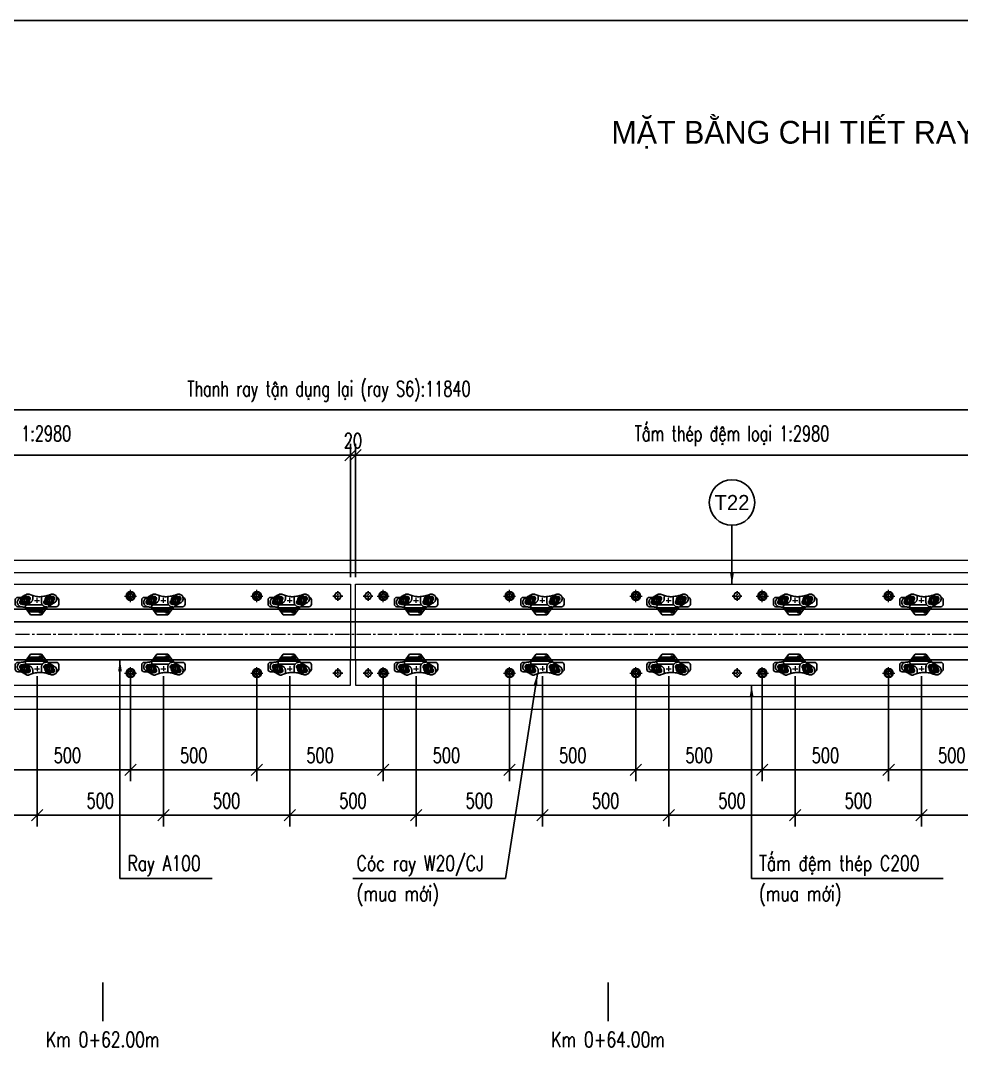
# Model space of a CAD drawing. Header units: millimetres. Extents: x 105795 to 260623, y -660711 to -234400.
# Drawn here: x 197239 to 200962, y -316960 to -312877 of the extents above; entities that cross this region are included whole.
import ezdxf
from ezdxf.enums import TextEntityAlignment as Align

# ---------------------------------------------------------------- set-up
doc = ezdxf.new("R2010")
doc.units = ezdxf.units.MM
doc.header["$LTSCALE"] = 150
doc.header["$MEASUREMENT"] = 0
doc.linetypes.add('CENTER', pattern=[2, 1.25, -0.25, 0.25, -0.25])
doc.linetypes.add('CENTER2', pattern=[1.125, 0.75, -0.125, 0.125, -0.125])
doc.layers.get('Defpoints').update_dxf_attribs({"color": 255})
for name, color, linetype in [('Bulong chinh cao do', 7, 'Continuous'), ('GhichuLytrinh', 2, 'Continuous'), ('PART', 3, 'Continuous'), ('Ray moi', 1, 'Continuous'), ('T-Dim', 8, 'Continuous'), ('T-Hatch', 8, 'Continuous'), ('T-Thay', 3, 'Continuous'), ('T-Truc', 13, 'CENTER2'), ('Tam thep dem', 2, 'Continuous'), ('TEXT', 4, 'Continuous')]:
    doc.layers.add(name, color=color, linetype=linetype)
doc.styles.add('HOA', font='VHAVAN.TTF', dxfattribs={"width": 0.85})
doc.styles.add('THUONG', font='vnsimple.shx', dxfattribs={"width": 0.75})
doc.styles.add('vnsimple', font='vnsimple.shx', dxfattribs={"width": 0.7})
doc.dimstyles.new('30L', dxfattribs={"dimscale": 300, "dimtxt": 0.2, "dimasz": 0.15, "dimexe": 0.15, "dimexo": 0.1, "dimgap": 0.09, "dimtad": 1, "dimdsep": 46, "dimtxsty": 'vnsimple', "dimblk": 'OBLIQUE', "dimcen": 0.09, "dimdle": 0.1, "dimclrd": 256, "dimclre": 256, "dimclrt": 3, "dimadec": 0, "dimazin": 0, "dimtfac": 1, "dimtix": 1, "dimtmove": 1, "dimatfit": 3, "dimfxl": 1, "dimtolj": 1, "dimtzin": 0, "dimarcsym": 0})

# ---------------------------------------------------------------- blocks, each defined once
blk = doc.blocks.new('Bulong M16 chinh cao do')
at = {"layer": 'Bulong chinh cao do', "lineweight": -3}
blk.add_lwpolyline([(-13.9, 0), (-6.9, -12), (6.9, -12), (13.9, 0), (6.9, 12), (-6.9, 12)], close=True, dxfattribs=at)
at = {"layer": 'T-Truc', "color": 250, "linetype": 'CENTER', "lineweight": -3, "ltscale": 0.1}
for p, q in [((-19.4, 0), (19.4, 0)), ((0, -19.4), (0, 19.4))]:
    blk.add_line(p, q, dxfattribs=at)
blk = doc.blocks.new('BU LONG')
at = {"layer": 'PART', "color": 2, "linetype": 'ByBlock', "lineweight": 9, "ltscale": 0.1}
for p, q in [((587063.7, -184968.2), (587063.7, -184920.2)), ((587039.7, -184944.2), (587087.7, -184944.2))]:
    blk.add_line(p, q, dxfattribs=at)
at = {"layer": 'PART', "color": 8, "linetype": 'Continuous'}
blk.add_lwpolyline([(587055.4, -184929.8), (587047.1, -184944.2), (587055.4, -184958.6), (587072.1, -184958.6), (587080.4, -184944.2), (587072.1, -184929.8)], close=True, dxfattribs=at)
at = {"layer": 'PART', "color": 2, "linetype": 'Continuous'}
for radius in [17.6, 8.8]:
    blk.add_circle((587063.7, -184944.2), radius, dxfattribs=at)
blk = doc.blocks.new('coc1')
at = {"layer": 'T-Dim', "color": 250}
for p, q in [((252126.1, -30948.7), (252141.5, -30948.7)), ((252151.5, -30976.2), (252151.5, -31038.5)), ((252171.9, -30984.6), (252171.2, -30984.6)), ((252171.2, -30984.6), (252171.3, -30985.4)), ((252174.9, -30991.4), (252177.5, -30991.4)), ((252177.5, -30983), (252175.9, -30983)), ((252175.9, -30983), (252175.9, -30984.6)), ((252175.9, -30985.9), (252175.9, -30987.5)), ((252177.5, -30987.5), (252175.9, -30987.5)), ((252177.8, -30983.6), (252177.8, -30984.6)), ((252177.8, -30986.9), (252177.8, -30985.9)), ((252178.3, -30984.6), (252178.4, -30984.6)), ((252181.8, -30986.4), (252181.8, -30984)), ((252172.9, -31027.2), (252172.9, -30993.4)), ((252174.9, -31029.2), (252177.5, -31029.2)), ((252179.5, -30993.4), (252179.5, -31027.2)), ((252126.3, -31045.1), (252141.7, -31045.1))]:
    blk.add_line(p, q, dxfattribs=at)
at = {"layer": 'T-Dim', "color": 8}
for p, q in [((252148.7, -30911), (252131.7, -30911)), ((252158.7, -30953.7), (252158.7, -30921)), ((252163.3, -30958.5), (252191, -30979.2)), ((252191, -30979.2), (252191, -31022.5)), ((252191, -31022.5), (252163.3, -31043.3)), ((252121.7, -31059.7), (252121.7, -31073)), ((252158.7, -31073), (252158.7, -31062.1)), ((252131.7, -31083), (252148.7, -31083))]:
    blk.add_line(p, q, dxfattribs=at)
at = {"layer": 'T-Dim', "color": 250}
for points in [[(252147.6, -30948.5), (252140.6, -30936.7), (252126.7, -30936.8), (252120, -30948.9), (252127.1, -30960.8), (252140.9, -30960.6)], [(252147.9, -31044.8), (252140.8, -31033), (252127, -31033.1), (252120.2, -31045.2), (252127.3, -31057.1), (252141.1, -31056.9)]]:
    blk.add_lwpolyline(points, close=True, dxfattribs=at)
blk.add_lwpolyline([(252172.3, -30985.9), (252171.8, -30985.9, -0.402189), (252171.3, -30985.4, -0.402189)], format="xyb", dxfattribs=at)
for points in [[(252171.8, -30984.6), (252171.9, -30984.6)], [(252178.3, -30985.9), (252172.3, -30985.9)], [(252174.6, -30984.6), (252178.3, -30984.6)], [(252178.1, -30984.6), (252179.1, -30984.6)], [(252179.1, -30985.9), (252178.3, -30985.9)]]:
    blk.add_lwpolyline(points, dxfattribs=at)
for centre, radius in [((252133.8, -30949.1), 17.5), ((252133.8, -30948.7), 12), ((252133.8, -30948.7), 8.21), ((252133.8, -30948.7), 7.72), ((252176.2, -30982.5), 7.99), ((252134, -31045.1), 17.7), ((252134, -31045.1), 12), ((252134, -31045.1), 8.58), ((252134, -31045.1), 7.72)]:
    blk.add_circle(centre, radius, dxfattribs=at)
for centre, radius, start, end in [((252126.7, -30936.2), 8.21, 33.8579, 204.33), ((252141.3, -30961.6), 8.21, 217.2187, 24.4659), ((252174.7, -30980.6), 4.86, 309.8531, 235.0368), ((252174.6, -30981), 3.55, 325.9393, 270.8947), ((252174.9, -30993.4), 2, 90, 180), ((252177.5, -30993.4), 2, 0, 90), ((252178.6, -30983.1), 1.56, 288.3305, 324.0231), ((252179, -30987), 1.05, 31.2028, 83.0416), ((252180.9, -30985.2), 1.54, 51.5074, 129.6961), ((252180.9, -30985.2), 1.54, 230.3039, 308.4926), ((252126.6, -31033), 8.58, 40.2477, 202.8953), ((252174.9, -31027.2), 2, 180, 270), ((252177.5, -31027.2), 2, 270, 0), ((252126.6, -31033), 8.58, 243.5906, 244.2653), ((252141.2, -31057), 8.58, 221.8793, 20.5324), ((252141.2, -31057), 8.58, 61.7402, 62.4743)]:
    blk.add_arc(centre, radius, start, end, dxfattribs=at)
at = {"layer": 'T-Dim', "color": 8}
for centre, radius, start, end in [((252131.7, -30921), 10, 90, 172.7502), ((252148.7, -30921), 10, 0, 90), ((252126.6, -31033), 8.58, 358.8777, 359.7675), ((252131.7, -31073), 10, 180, 270), ((252141.2, -31057), 8.58, 179.9374, 180.02), ((252148.7, -31073), 10, 270, 0)]:
    blk.add_arc(centre, radius, start, end, dxfattribs=at)
blk.add_open_spline([(252163.3, -30958.5), (252160.5, -30956.2), (252157.4, -30952.2), (252153.2, -30944.9), (252142, -30926.5), (252136.6, -30921.3), (252129, -30918.9), (252122.3, -30919.2), (252116.3, -30921.6), (252113.2, -30924.9), (252109.9, -30930.5), (252108.9, -30934.1), (252109, -30939.9), (252111.7, -30947.5), (252113.9, -30953.5), (252116, -30959.9), (252117.8, -30970.7), (252118.9, -30980.9), (252119.3, -30990.5), (252118.4, -30998.7), (252116, -31010.1), (252113.9, -31017.1), (252110.2, -31026.3), (252108.6, -31031.1), (252108.6, -31036), (252110, -31039.8), (252119.9, -31056.7), (252121.7, -31059.6), (252124.1, -31064.1), (252128.6, -31071), (252134.1, -31073.9), (252138.8, -31075.4), (252144.9, -31075), (252151.5, -31072.3), (252157.7, -31065.7), (252158.7, -31062.5), (252159.6, -31055.9), (252160.3, -31048.8), (252161.8, -31045.5), (252162.5, -31044.1), (252163.3, -31043.3)], degree=3, knots=[0.587392, 0.587392, 0.587392, 0.587392, 1, 2, 3, 4, 5, 6, 7, 8, 9, 10, 11, 12, 13, 14, 15, 16, 17, 18, 19, 20, 21, 22, 23, 24, 25, 26, 27, 28, 29, 30, 31, 32, 33, 34, 35, 36, 37, 37.680973, 37.680973, 37.680973, 37.680973], dxfattribs=at)
at = {"layer": 'T-Dim', "color": 250}
for points in [[(252163.2, -31042.6), (252163.2, -31038.2), (252163.3, -31005.4), (252163.3, -30985.6), (252163.2, -30962.7), (252163.3, -30959.6), (252163.1, -30959.1), (252162.1, -30958.4), (252161, -30958.3), (252159.8, -30958.4), (252159.3, -30959.4), (252159.2, -30961.2), (252159, -30964), (252158.6, -30966.7), (252158.2, -30968.6), (252157, -30970.9), (252154.7, -30973.5), (252151.8, -30976), (252149.7, -30977.4), (252146.7, -30978.8), (252142.9, -30979.4), (252130.9, -30979.5), (252124.3, -30979.6), (252121.3, -30979.6), (252118.7, -30979.8)], [(252177.8, -30983.6), (252177.8, -30983.2), (252177.7, -30983), (252177.5, -30983)], [(252177.8, -30986.9), (252177.8, -30987.3), (252177.7, -30987.5), (252177.5, -30987.5)], [(252163.2, -31042.6), (252161.8, -31043.7), (252159.6, -31043.5), (252155.8, -31043.3), (252153.2, -31041), (252149.8, -31036.1), (252145.1, -31027.2), (252143.6, -31024.1), (252141.4, -31020.8), (252138.9, -31018.5), (252135.8, -31016.1), (252132.8, -31014.9), (252130.3, -31014.2), (252119.9, -31014.1), (252117.4, -31014.1), (252115.3, -31012.2)]]:
    blk.add_open_spline(points, degree=3, dxfattribs=at)
at = {"layer": 'T-Truc', "color": 250, "lineweight": 9, "ltscale": 30}
for p, q in [((252134, -31007), (252134, -30987)), ((252144, -30997), (252124, -30997))]:
    blk.add_line(p, q, dxfattribs=at)
blk = doc.blocks.new('mnmnbvmnbvmnbmnbbn')
at = {"layer": 'Tam thep dem', "lineweight": 9, "ltscale": 0.5}
for points in [[(0, -300), (0, 0), (2980, 0), (2980, -300)], [(0, -300), (0, -400), (2980, -400), (2980, -300)]]:
    blk.add_lwpolyline(points, dxfattribs=at)
at = {"layer": 'Bulong chinh cao do', "linetype": 'Continuous'}
for p in [(50, -47.5), (1510, -47.5), (2930, -47.5)]:
    blk.add_blockref('Bulong M16 chinh cao do', p, dxfattribs=at)
at = {"layer": 'Bulong chinh cao do', "linetype": 'Continuous', "xscale": -1, "rotation": 180}
for p in [(50, -352.5), (1510, -352.5), (2930, -352.5)]:
    blk.add_blockref('Bulong M16 chinh cao do', p, dxfattribs=at)
at = {"layer": 'PART', "linetype": 'Continuous'}
for p in [(-586953.7, 184896.7), (-586453.7, 184896.7), (-585953.7, 184896.7), (-585453.7, 184896.7), (-584953.7, 184896.7), (-584453.7, 184896.7), (-586953.7, 184591.7), (-586453.7, 184591.7), (-585953.7, 184591.7), (-585453.7, 184591.7), (-584953.7, 184591.7), (-584453.7, 184591.7)]:
    blk.add_blockref('BU LONG', p, dxfattribs=at)
at = {"layer": 'T-Dim', "rotation": 270}
for p in [(31237, 252069), (31737, 252069), (32236.3, 252069, 616), (32737, 252069), (33237, 252069), (33737, 252069)]:
    blk.add_blockref('coc1', p, dxfattribs=at)
at = {"layer": 'T-Dim', "xscale": -1, "rotation": 270}
for p in [(31237, -252469), (31737, -252469), (32236.3, -252469, 616), (32737, -252469), (33237, -252469), (33737, -252469)]:
    blk.add_blockref('coc1', p, dxfattribs=at)
blk = doc.blocks.new('_Oblique')
at = {"color": 0, "linetype": 'ByBlock', "lineweight": -2}
blk.add_line((-0.5, -0.5), (0.5, 0.5), dxfattribs=at)
blk = doc.blocks.new('*D300')
at = {"layer": 'Defpoints', "color": 0, "linetype": 'Continuous', "transparency": 16777216}
for p in [(196804.5, -315441.6), (197304.5, -315441.6), (196804.5, -316021.7)]:
    blk.add_point(p, dxfattribs=at)
at = {"layer": 'T-Dim', "linetype": 'Continuous', "lineweight": -2, "transparency": 16777216}
for p, q in [((196804.5, -315471.6), (196804.5, -316066.7)), ((197304.5, -315471.6), (197304.5, -316066.7)), ((197334.5, -316021.7), (196774.5, -316021.7))]:
    blk.add_line(p, q, dxfattribs=at)
at = {"layer": 'T-Dim', "linetype": 'Continuous', "lineweight": -2, "transparency": 16777216, "xscale": 45, "yscale": 45, "zscale": 45, "rotation": 180}
blk.add_blockref('_Oblique', (196804.5, -316021.7), dxfattribs=at)
at = {"layer": 'T-Dim', "linetype": 'Continuous', "lineweight": -2, "transparency": 16777216, "xscale": 45, "yscale": 45, "zscale": 45}
blk.add_blockref('_Oblique', (197304.5, -316021.7), dxfattribs=at)
at = {"layer": 'T-Dim', "color": 3, "linetype": 'Continuous', "transparency": 16777216, "insert": (197054.5, -315964.7), "char_height": 60, "attachment_point": 5, "style": 'vnsimple'}
blk.add_mtext('\\A1;500', dxfattribs=at)
blk = doc.blocks.new('*D301')
at = {"layer": 'Defpoints', "color": 0, "linetype": 'Continuous', "transparency": 16777216}
for p in [(197174.5, -315447.7), (197674.5, -315447.7), (197674.5, -315841.7)]:
    blk.add_point(p, dxfattribs=at)
at = {"layer": 'T-Dim', "linetype": 'Continuous', "lineweight": -2, "transparency": 16777216}
for p, q in [((197174.5, -315477.7), (197174.5, -315886.7)), ((197674.5, -315477.7), (197674.5, -315886.7)), ((197144.5, -315841.7), (197704.5, -315841.7))]:
    blk.add_line(p, q, dxfattribs=at)
at = {"layer": 'T-Dim', "linetype": 'Continuous', "lineweight": -2, "transparency": 16777216, "xscale": 45, "yscale": 45, "zscale": 45, "rotation": 180}
blk.add_blockref('_Oblique', (197174.5, -315841.7), dxfattribs=at)
at = {"layer": 'T-Dim', "linetype": 'Continuous', "lineweight": -2, "transparency": 16777216, "xscale": 45, "yscale": 45, "zscale": 45}
blk.add_blockref('_Oblique', (197674.5, -315841.7), dxfattribs=at)
at = {"layer": 'T-Dim', "color": 3, "linetype": 'Continuous', "transparency": 16777216, "insert": (197424.5, -315784.7), "char_height": 60, "attachment_point": 5, "style": 'vnsimple'}
blk.add_mtext('\\A1;500', dxfattribs=at)
blk = doc.blocks.new('*D302')
at = {"layer": 'Defpoints', "color": 0, "linetype": 'Continuous', "transparency": 16777216}
for p in [(197304.5, -315441.6), (197804.5, -315441.6), (197304.5, -316021.7)]:
    blk.add_point(p, dxfattribs=at)
at = {"layer": 'T-Dim', "linetype": 'Continuous', "lineweight": -2, "transparency": 16777216}
for p, q in [((197304.5, -315471.6), (197304.5, -316066.7)), ((197804.5, -315471.6), (197804.5, -316066.7)), ((197834.5, -316021.7), (197274.5, -316021.7))]:
    blk.add_line(p, q, dxfattribs=at)
at = {"layer": 'T-Dim', "linetype": 'Continuous', "lineweight": -2, "transparency": 16777216, "xscale": 45, "yscale": 45, "zscale": 45, "rotation": 180}
blk.add_blockref('_Oblique', (197304.5, -316021.7), dxfattribs=at)
at = {"layer": 'T-Dim', "linetype": 'Continuous', "lineweight": -2, "transparency": 16777216, "xscale": 45, "yscale": 45, "zscale": 45}
blk.add_blockref('_Oblique', (197804.5, -316021.7), dxfattribs=at)
at = {"layer": 'T-Dim', "color": 3, "linetype": 'Continuous', "transparency": 16777216, "insert": (197554.5, -315964.7), "char_height": 60, "attachment_point": 5, "style": 'vnsimple'}
blk.add_mtext('\\A1;500', dxfattribs=at)
blk = doc.blocks.new('*D303')
at = {"layer": 'Defpoints', "color": 0, "linetype": 'Continuous', "transparency": 16777216}
for p in [(197674.5, -315447.7), (198174.5, -315447.7), (198174.5, -315841.7)]:
    blk.add_point(p, dxfattribs=at)
at = {"layer": 'T-Dim', "linetype": 'Continuous', "lineweight": -2, "transparency": 16777216}
for p, q in [((197674.5, -315477.7), (197674.5, -315886.7)), ((198174.5, -315477.7), (198174.5, -315886.7)), ((197644.5, -315841.7), (198204.5, -315841.7))]:
    blk.add_line(p, q, dxfattribs=at)
at = {"layer": 'T-Dim', "linetype": 'Continuous', "lineweight": -2, "transparency": 16777216, "xscale": 45, "yscale": 45, "zscale": 45, "rotation": 180}
blk.add_blockref('_Oblique', (197674.5, -315841.7), dxfattribs=at)
at = {"layer": 'T-Dim', "linetype": 'Continuous', "lineweight": -2, "transparency": 16777216, "xscale": 45, "yscale": 45, "zscale": 45}
blk.add_blockref('_Oblique', (198174.5, -315841.7), dxfattribs=at)
at = {"layer": 'T-Dim', "color": 3, "linetype": 'Continuous', "transparency": 16777216, "insert": (197924.5, -315784.7), "char_height": 60, "attachment_point": 5, "style": 'vnsimple'}
blk.add_mtext('\\A1;500', dxfattribs=at)
blk = doc.blocks.new('*D304')
at = {"layer": 'Defpoints', "color": 0, "linetype": 'Continuous', "transparency": 16777216}
for p in [(197804.5, -315441.6), (198304.5, -315441.6), (197804.5, -316021.7)]:
    blk.add_point(p, dxfattribs=at)
at = {"layer": 'T-Dim', "linetype": 'Continuous', "lineweight": -2, "transparency": 16777216}
for p, q in [((197804.5, -315471.6), (197804.5, -316066.7)), ((198304.5, -315471.6), (198304.5, -316066.7)), ((198334.5, -316021.7), (197774.5, -316021.7))]:
    blk.add_line(p, q, dxfattribs=at)
at = {"layer": 'T-Dim', "linetype": 'Continuous', "lineweight": -2, "transparency": 16777216, "xscale": 45, "yscale": 45, "zscale": 45, "rotation": 180}
blk.add_blockref('_Oblique', (197804.5, -316021.7), dxfattribs=at)
at = {"layer": 'T-Dim', "linetype": 'Continuous', "lineweight": -2, "transparency": 16777216, "xscale": 45, "yscale": 45, "zscale": 45}
blk.add_blockref('_Oblique', (198304.5, -316021.7), dxfattribs=at)
at = {"layer": 'T-Dim', "color": 3, "linetype": 'Continuous', "transparency": 16777216, "insert": (198054.5, -315964.7), "char_height": 60, "attachment_point": 5, "style": 'vnsimple'}
blk.add_mtext('\\A1;500', dxfattribs=at)
blk = doc.blocks.new('*D305')
at = {"layer": 'Defpoints', "color": 0, "linetype": 'Continuous', "transparency": 16777216}
for p in [(198174.5, -315447.7), (198674.5, -315447.7), (198674.5, -315841.7)]:
    blk.add_point(p, dxfattribs=at)
at = {"layer": 'T-Dim', "linetype": 'Continuous', "lineweight": -2, "transparency": 16777216}
for p, q in [((198174.5, -315477.7), (198174.5, -315886.7)), ((198674.5, -315477.7), (198674.5, -315886.7)), ((198144.5, -315841.7), (198704.5, -315841.7))]:
    blk.add_line(p, q, dxfattribs=at)
at = {"layer": 'T-Dim', "linetype": 'Continuous', "lineweight": -2, "transparency": 16777216, "xscale": 45, "yscale": 45, "zscale": 45, "rotation": 180}
blk.add_blockref('_Oblique', (198174.5, -315841.7), dxfattribs=at)
at = {"layer": 'T-Dim', "linetype": 'Continuous', "lineweight": -2, "transparency": 16777216, "xscale": 45, "yscale": 45, "zscale": 45}
blk.add_blockref('_Oblique', (198674.5, -315841.7), dxfattribs=at)
at = {"layer": 'T-Dim', "color": 3, "linetype": 'Continuous', "transparency": 16777216, "insert": (198424.5, -315784.7), "char_height": 60, "attachment_point": 5, "style": 'vnsimple'}
blk.add_mtext('\\A1;500', dxfattribs=at)
blk = doc.blocks.new('*D306')
at = {"layer": 'Defpoints', "color": 0, "linetype": 'Continuous', "transparency": 16777216}
for p in [(198304.5, -315441.6), (198804.5, -315441.6), (198304.5, -316021.7)]:
    blk.add_point(p, dxfattribs=at)
at = {"layer": 'T-Dim', "linetype": 'Continuous', "lineweight": -2, "transparency": 16777216}
for p, q in [((198304.5, -315471.6), (198304.5, -316066.7)), ((198804.5, -315471.6), (198804.5, -316066.7)), ((198834.5, -316021.7), (198274.5, -316021.7))]:
    blk.add_line(p, q, dxfattribs=at)
at = {"layer": 'T-Dim', "linetype": 'Continuous', "lineweight": -2, "transparency": 16777216, "xscale": 45, "yscale": 45, "zscale": 45, "rotation": 180}
blk.add_blockref('_Oblique', (198304.5, -316021.7), dxfattribs=at)
at = {"layer": 'T-Dim', "linetype": 'Continuous', "lineweight": -2, "transparency": 16777216, "xscale": 45, "yscale": 45, "zscale": 45}
blk.add_blockref('_Oblique', (198804.5, -316021.7), dxfattribs=at)
at = {"layer": 'T-Dim', "color": 3, "linetype": 'Continuous', "transparency": 16777216, "insert": (198554.5, -315964.7), "char_height": 60, "attachment_point": 5, "style": 'vnsimple'}
blk.add_mtext('\\A1;500', dxfattribs=at)
blk = doc.blocks.new('*D307')
at = {"layer": 'Defpoints', "color": 0, "linetype": 'Continuous', "transparency": 16777216}
for p in [(198674.5, -315447.7), (199174.5, -315447.7), (199174.5, -315841.7)]:
    blk.add_point(p, dxfattribs=at)
at = {"layer": 'T-Dim', "linetype": 'Continuous', "lineweight": -2, "transparency": 16777216}
for p, q in [((198674.5, -315477.7), (198674.5, -315886.7)), ((199174.5, -315477.7), (199174.5, -315886.7)), ((198644.5, -315841.7), (199204.5, -315841.7))]:
    blk.add_line(p, q, dxfattribs=at)
at = {"layer": 'T-Dim', "linetype": 'Continuous', "lineweight": -2, "transparency": 16777216, "xscale": 45, "yscale": 45, "zscale": 45, "rotation": 180}
blk.add_blockref('_Oblique', (198674.5, -315841.7), dxfattribs=at)
at = {"layer": 'T-Dim', "linetype": 'Continuous', "lineweight": -2, "transparency": 16777216, "xscale": 45, "yscale": 45, "zscale": 45}
blk.add_blockref('_Oblique', (199174.5, -315841.7), dxfattribs=at)
at = {"layer": 'T-Dim', "color": 3, "linetype": 'Continuous', "transparency": 16777216, "insert": (198924.5, -315784.7), "char_height": 60, "attachment_point": 5, "style": 'vnsimple'}
blk.add_mtext('\\A1;500', dxfattribs=at)
blk = doc.blocks.new('*D308')
at = {"layer": 'Defpoints', "color": 0, "linetype": 'Continuous', "transparency": 16777216}
for p in [(198804.5, -315441.6), (199304.5, -315441.6), (198804.5, -316021.7)]:
    blk.add_point(p, dxfattribs=at)
at = {"layer": 'T-Dim', "linetype": 'Continuous', "lineweight": -2, "transparency": 16777216}
for p, q in [((198804.5, -315471.6), (198804.5, -316066.7)), ((199304.5, -315471.6), (199304.5, -316066.7)), ((199334.5, -316021.7), (198774.5, -316021.7))]:
    blk.add_line(p, q, dxfattribs=at)
at = {"layer": 'T-Dim', "linetype": 'Continuous', "lineweight": -2, "transparency": 16777216, "xscale": 45, "yscale": 45, "zscale": 45, "rotation": 180}
blk.add_blockref('_Oblique', (198804.5, -316021.7), dxfattribs=at)
at = {"layer": 'T-Dim', "linetype": 'Continuous', "lineweight": -2, "transparency": 16777216, "xscale": 45, "yscale": 45, "zscale": 45}
blk.add_blockref('_Oblique', (199304.5, -316021.7), dxfattribs=at)
at = {"layer": 'T-Dim', "color": 3, "linetype": 'Continuous', "transparency": 16777216, "insert": (199054.5, -315964.7), "char_height": 60, "attachment_point": 5, "style": 'vnsimple'}
blk.add_mtext('\\A1;500', dxfattribs=at)
blk = doc.blocks.new('*D309')
at = {"layer": 'Defpoints', "color": 0, "linetype": 'Continuous', "transparency": 16777216}
for p in [(199174.5, -315447.7), (199674.5, -315447.7), (199674.5, -315841.7)]:
    blk.add_point(p, dxfattribs=at)
at = {"layer": 'T-Dim', "linetype": 'Continuous', "lineweight": -2, "transparency": 16777216}
for p, q in [((199174.5, -315477.7), (199174.5, -315886.7)), ((199674.5, -315477.7), (199674.5, -315886.7)), ((199144.5, -315841.7), (199704.5, -315841.7))]:
    blk.add_line(p, q, dxfattribs=at)
at = {"layer": 'T-Dim', "linetype": 'Continuous', "lineweight": -2, "transparency": 16777216, "xscale": 45, "yscale": 45, "zscale": 45, "rotation": 180}
blk.add_blockref('_Oblique', (199174.5, -315841.7), dxfattribs=at)
at = {"layer": 'T-Dim', "linetype": 'Continuous', "lineweight": -2, "transparency": 16777216, "xscale": 45, "yscale": 45, "zscale": 45}
blk.add_blockref('_Oblique', (199674.5, -315841.7), dxfattribs=at)
at = {"layer": 'T-Dim', "color": 3, "linetype": 'Continuous', "transparency": 16777216, "insert": (199424.5, -315784.7), "char_height": 60, "attachment_point": 5, "style": 'vnsimple'}
blk.add_mtext('\\A1;500', dxfattribs=at)
blk = doc.blocks.new('*D310')
at = {"layer": 'Defpoints', "color": 0, "linetype": 'Continuous', "transparency": 16777216}
for p in [(199304.5, -315441.6), (199804.5, -315441.6), (199304.5, -316021.7)]:
    blk.add_point(p, dxfattribs=at)
at = {"layer": 'T-Dim', "linetype": 'Continuous', "lineweight": -2, "transparency": 16777216}
for p, q in [((199304.5, -315471.6), (199304.5, -316066.7)), ((199804.5, -315471.6), (199804.5, -316066.7)), ((199834.5, -316021.7), (199274.5, -316021.7))]:
    blk.add_line(p, q, dxfattribs=at)
at = {"layer": 'T-Dim', "linetype": 'Continuous', "lineweight": -2, "transparency": 16777216, "xscale": 45, "yscale": 45, "zscale": 45, "rotation": 180}
blk.add_blockref('_Oblique', (199304.5, -316021.7), dxfattribs=at)
at = {"layer": 'T-Dim', "linetype": 'Continuous', "lineweight": -2, "transparency": 16777216, "xscale": 45, "yscale": 45, "zscale": 45}
blk.add_blockref('_Oblique', (199804.5, -316021.7), dxfattribs=at)
at = {"layer": 'T-Dim', "color": 3, "linetype": 'Continuous', "transparency": 16777216, "insert": (199554.5, -315964.7), "char_height": 60, "attachment_point": 5, "style": 'vnsimple'}
blk.add_mtext('\\A1;500', dxfattribs=at)
blk = doc.blocks.new('*D311')
at = {"layer": 'Defpoints', "color": 0, "linetype": 'Continuous', "transparency": 16777216}
for p in [(199674.5, -315447.7), (200174.5, -315447.7), (200174.5, -315841.7)]:
    blk.add_point(p, dxfattribs=at)
at = {"layer": 'T-Dim', "linetype": 'Continuous', "lineweight": -2, "transparency": 16777216}
for p, q in [((199674.5, -315477.7), (199674.5, -315886.7)), ((200174.5, -315477.7), (200174.5, -315886.7)), ((199644.5, -315841.7), (200204.5, -315841.7))]:
    blk.add_line(p, q, dxfattribs=at)
at = {"layer": 'T-Dim', "linetype": 'Continuous', "lineweight": -2, "transparency": 16777216, "xscale": 45, "yscale": 45, "zscale": 45, "rotation": 180}
blk.add_blockref('_Oblique', (199674.5, -315841.7), dxfattribs=at)
at = {"layer": 'T-Dim', "linetype": 'Continuous', "lineweight": -2, "transparency": 16777216, "xscale": 45, "yscale": 45, "zscale": 45}
blk.add_blockref('_Oblique', (200174.5, -315841.7), dxfattribs=at)
at = {"layer": 'T-Dim', "color": 3, "linetype": 'Continuous', "transparency": 16777216, "insert": (199924.5, -315784.7), "char_height": 60, "attachment_point": 5, "style": 'vnsimple'}
blk.add_mtext('\\A1;500', dxfattribs=at)
blk = doc.blocks.new('*D312')
at = {"layer": 'Defpoints', "color": 0, "linetype": 'Continuous', "transparency": 16777216}
for p in [(199804.5, -315441.6), (200304.5, -315441.6), (199804.5, -316021.7)]:
    blk.add_point(p, dxfattribs=at)
at = {"layer": 'T-Dim', "linetype": 'Continuous', "lineweight": -2, "transparency": 16777216}
for p, q in [((199804.5, -315471.6), (199804.5, -316066.7)), ((200304.5, -315471.6), (200304.5, -316066.7)), ((200334.5, -316021.7), (199774.5, -316021.7))]:
    blk.add_line(p, q, dxfattribs=at)
at = {"layer": 'T-Dim', "linetype": 'Continuous', "lineweight": -2, "transparency": 16777216, "xscale": 45, "yscale": 45, "zscale": 45, "rotation": 180}
blk.add_blockref('_Oblique', (199804.5, -316021.7), dxfattribs=at)
at = {"layer": 'T-Dim', "linetype": 'Continuous', "lineweight": -2, "transparency": 16777216, "xscale": 45, "yscale": 45, "zscale": 45}
blk.add_blockref('_Oblique', (200304.5, -316021.7), dxfattribs=at)
at = {"layer": 'T-Dim', "color": 3, "linetype": 'Continuous', "transparency": 16777216, "insert": (200054.5, -315964.7), "char_height": 60, "attachment_point": 5, "style": 'vnsimple'}
blk.add_mtext('\\A1;500', dxfattribs=at)
blk = doc.blocks.new('*D313')
at = {"layer": 'Defpoints', "color": 0, "linetype": 'Continuous', "transparency": 16777216}
for p in [(200174.5, -315447.7), (200674.5, -315447.7), (200674.5, -315841.7)]:
    blk.add_point(p, dxfattribs=at)
at = {"layer": 'T-Dim', "linetype": 'Continuous', "lineweight": -2, "transparency": 16777216}
for p, q in [((200174.5, -315477.7), (200174.5, -315886.7)), ((200674.5, -315477.7), (200674.5, -315886.7)), ((200144.5, -315841.7), (200704.5, -315841.7))]:
    blk.add_line(p, q, dxfattribs=at)
at = {"layer": 'T-Dim', "linetype": 'Continuous', "lineweight": -2, "transparency": 16777216, "xscale": 45, "yscale": 45, "zscale": 45, "rotation": 180}
blk.add_blockref('_Oblique', (200174.5, -315841.7), dxfattribs=at)
at = {"layer": 'T-Dim', "linetype": 'Continuous', "lineweight": -2, "transparency": 16777216, "xscale": 45, "yscale": 45, "zscale": 45}
blk.add_blockref('_Oblique', (200674.5, -315841.7), dxfattribs=at)
at = {"layer": 'T-Dim', "color": 3, "linetype": 'Continuous', "transparency": 16777216, "insert": (200424.5, -315784.7), "char_height": 60, "attachment_point": 5, "style": 'vnsimple'}
blk.add_mtext('\\A1;500', dxfattribs=at)
blk = doc.blocks.new('*D314')
at = {"layer": 'Defpoints', "color": 0, "linetype": 'Continuous', "transparency": 16777216}
for p in [(200304.5, -315441.6), (200804.5, -315441.6), (200304.5, -316021.7)]:
    blk.add_point(p, dxfattribs=at)
at = {"layer": 'T-Dim', "linetype": 'Continuous', "lineweight": -2, "transparency": 16777216}
for p, q in [((200304.5, -315471.6), (200304.5, -316066.7)), ((200804.5, -315471.6), (200804.5, -316066.7)), ((200834.5, -316021.7), (200274.5, -316021.7))]:
    blk.add_line(p, q, dxfattribs=at)
at = {"layer": 'T-Dim', "linetype": 'Continuous', "lineweight": -2, "transparency": 16777216, "xscale": 45, "yscale": 45, "zscale": 45, "rotation": 180}
blk.add_blockref('_Oblique', (200304.5, -316021.7), dxfattribs=at)
at = {"layer": 'T-Dim', "linetype": 'Continuous', "lineweight": -2, "transparency": 16777216, "xscale": 45, "yscale": 45, "zscale": 45}
blk.add_blockref('_Oblique', (200804.5, -316021.7), dxfattribs=at)
at = {"layer": 'T-Dim', "color": 3, "linetype": 'Continuous', "transparency": 16777216, "insert": (200554.5, -315964.7), "char_height": 60, "attachment_point": 5, "style": 'vnsimple'}
blk.add_mtext('\\A1;500', dxfattribs=at)
blk = doc.blocks.new('*D315')
at = {"layer": 'Defpoints', "color": 0, "linetype": 'Continuous', "transparency": 16777216}
for p in [(200674.5, -315447.7), (201174.5, -315447.7), (201174.5, -315841.7)]:
    blk.add_point(p, dxfattribs=at)
at = {"layer": 'T-Dim', "linetype": 'Continuous', "lineweight": -2, "transparency": 16777216}
for p, q in [((200674.5, -315477.7), (200674.5, -315886.7)), ((201174.5, -315477.7), (201174.5, -315886.7)), ((200644.5, -315841.7), (201204.5, -315841.7))]:
    blk.add_line(p, q, dxfattribs=at)
at = {"layer": 'T-Dim', "linetype": 'Continuous', "lineweight": -2, "transparency": 16777216, "xscale": 45, "yscale": 45, "zscale": 45, "rotation": 180}
blk.add_blockref('_Oblique', (200674.5, -315841.7), dxfattribs=at)
at = {"layer": 'T-Dim', "linetype": 'Continuous', "lineweight": -2, "transparency": 16777216, "xscale": 45, "yscale": 45, "zscale": 45}
blk.add_blockref('_Oblique', (201174.5, -315841.7), dxfattribs=at)
at = {"layer": 'T-Dim', "color": 3, "linetype": 'Continuous', "transparency": 16777216, "insert": (200924.5, -315784.7), "char_height": 60, "attachment_point": 5, "style": 'vnsimple'}
blk.add_mtext('\\A1;500', dxfattribs=at)
blk = doc.blocks.new('*D316')
at = {"layer": 'Defpoints', "color": 0, "linetype": 'Continuous', "transparency": 16777216}
for p in [(200804.5, -315441.6), (201304.5, -315441.6), (200804.5, -316021.7)]:
    blk.add_point(p, dxfattribs=at)
at = {"layer": 'T-Dim', "linetype": 'Continuous', "lineweight": -2, "transparency": 16777216}
for p, q in [((200804.5, -315471.6), (200804.5, -316066.7)), ((201304.5, -315471.6), (201304.5, -316066.7)), ((201334.5, -316021.7), (200774.5, -316021.7))]:
    blk.add_line(p, q, dxfattribs=at)
at = {"layer": 'T-Dim', "linetype": 'Continuous', "lineweight": -2, "transparency": 16777216, "xscale": 45, "yscale": 45, "zscale": 45, "rotation": 180}
blk.add_blockref('_Oblique', (200804.5, -316021.7), dxfattribs=at)
at = {"layer": 'T-Dim', "linetype": 'Continuous', "lineweight": -2, "transparency": 16777216, "xscale": 45, "yscale": 45, "zscale": 45}
blk.add_blockref('_Oblique', (201304.5, -316021.7), dxfattribs=at)
at = {"layer": 'T-Dim', "color": 3, "linetype": 'Continuous', "transparency": 16777216, "insert": (201054.5, -315964.7), "char_height": 60, "attachment_point": 5, "style": 'vnsimple'}
blk.add_mtext('\\A1;500', dxfattribs=at)
blk = doc.blocks.new('*D489')
at = {"layer": 'Defpoints', "color": 0, "transparency": 16777216}
for p in [(198544.5, -314596.7), (195564.5, -315109.4), (198544.5, -315109.4)]:
    blk.add_point(p, dxfattribs=at)
at = {"layer": 'T-Dim', "lineweight": -2, "transparency": 16777216}
for p, q in [((195564.5, -315079.4), (195564.5, -314551.7)), ((198544.5, -315079.4), (198544.5, -314551.7)), ((195534.5, -314596.7), (198574.5, -314596.7))]:
    blk.add_line(p, q, dxfattribs=at)
at = {"layer": 'T-Dim', "lineweight": -2, "transparency": 16777216, "xscale": 45, "yscale": 45, "zscale": 45, "rotation": 180}
blk.add_blockref('_Oblique', (195564.5, -314596.7), dxfattribs=at)
at = {"layer": 'T-Dim', "lineweight": -2, "transparency": 16777216, "xscale": 45, "yscale": 45, "zscale": 45}
blk.add_blockref('_Oblique', (198544.5, -314596.7), dxfattribs=at)
at = {"layer": 'T-Dim', "color": 3, "transparency": 16777216, "insert": (197054.5, -314521.1), "char_height": 60, "attachment_point": 5, "style": 'vnsimple'}
blk.add_mtext('\\A1;TÊm thÐp ®Öm lo¹i 1:2980', dxfattribs=at)
blk = doc.blocks.new('*D490')
at = {"layer": 'Defpoints', "color": 0, "linetype": 'Continuous', "transparency": 16777216}
for p in [(198564.5, -314596.7), (198544.5, -315106.7), (198564.5, -315106.7)]:
    blk.add_point(p, dxfattribs=at)
at = {"layer": 'T-Dim', "linetype": 'Continuous', "lineweight": -2, "transparency": 16777216}
for p, q in [((198544.5, -315076.7), (198544.5, -314551.7)), ((198564.5, -315076.7), (198564.5, -314551.7)), ((198544.5, -314596.7), (198499.5, -314596.7)), ((198544.5, -314596.7), (198564.5, -314596.7)), ((198564.5, -314596.7), (198609.5, -314596.7))]:
    blk.add_line(p, q, dxfattribs=at)
at = {"layer": 'T-Dim', "linetype": 'Continuous', "lineweight": -2, "transparency": 16777216, "xscale": 45, "yscale": 45, "zscale": 45}
blk.add_blockref('_Oblique', (198544.5, -314596.7), dxfattribs=at)
at = {"layer": 'T-Dim', "linetype": 'Continuous', "lineweight": -2, "transparency": 16777216, "xscale": 45, "yscale": 45, "zscale": 45, "rotation": 180}
blk.add_blockref('_Oblique', (198564.5, -314596.7), dxfattribs=at)
at = {"layer": 'T-Dim', "color": 3, "linetype": 'Continuous', "transparency": 16777216, "insert": (198554.5, -314539.7), "char_height": 60, "attachment_point": 5, "style": 'vnsimple'}
blk.add_mtext('\\A1;20', dxfattribs=at)
blk = doc.blocks.new('*D491')
at = {"layer": 'Defpoints', "color": 0, "transparency": 16777216}
for p in [(201544.5, -314596.7), (198564.5, -315109.4), (201544.5, -315109.4)]:
    blk.add_point(p, dxfattribs=at)
at = {"layer": 'T-Dim', "lineweight": -2, "transparency": 16777216}
for p, q in [((198564.5, -315079.4), (198564.5, -314551.7)), ((201544.5, -315079.4), (201544.5, -314551.7)), ((198534.5, -314596.7), (201574.5, -314596.7))]:
    blk.add_line(p, q, dxfattribs=at)
at = {"layer": 'T-Dim', "lineweight": -2, "transparency": 16777216, "xscale": 45, "yscale": 45, "zscale": 45, "rotation": 180}
blk.add_blockref('_Oblique', (198564.5, -314596.7), dxfattribs=at)
at = {"layer": 'T-Dim', "lineweight": -2, "transparency": 16777216, "xscale": 45, "yscale": 45, "zscale": 45}
blk.add_blockref('_Oblique', (201544.5, -314596.7), dxfattribs=at)
at = {"layer": 'T-Dim', "color": 3, "transparency": 16777216, "insert": (200054.5, -314521.1), "char_height": 60, "attachment_point": 5, "style": 'vnsimple'}
blk.add_mtext('\\A1;TÊm thÐp ®Öm lo¹i 1:2980', dxfattribs=at)
blk = doc.blocks.new('*D546')
at = {"layer": 'Defpoints', "color": 0, "transparency": 16777216}
for p in [(204379.5, -314416.7), (192539.5, -315206.7), (204379.5, -315206.7)]:
    blk.add_point(p, dxfattribs=at)
at = {"layer": 'T-Hatch', "lineweight": -2, "transparency": 16777216}
for p, q in [((192539.5, -315176.7), (192539.5, -314371.7)), ((204379.5, -315176.7), (204379.5, -314371.7)), ((192509.5, -314416.7), (204409.5, -314416.7))]:
    blk.add_line(p, q, dxfattribs=at)
at = {"layer": 'T-Hatch', "lineweight": -2, "transparency": 16777216, "xscale": 45, "yscale": 45, "zscale": 45, "rotation": 180}
blk.add_blockref('_Oblique', (192539.5, -314416.7), dxfattribs=at)
at = {"layer": 'T-Hatch', "lineweight": -2, "transparency": 16777216, "xscale": 45, "yscale": 45, "zscale": 45}
blk.add_blockref('_Oblique', (204379.5, -314416.7), dxfattribs=at)
at = {"layer": 'T-Hatch', "color": 3, "transparency": 16777216, "insert": (198459.5, -314344), "char_height": 60, "attachment_point": 5, "style": 'vnsimple'}
blk.add_mtext('\\A1;Thanh ray tËn dông l¹i (ray S6):11840', dxfattribs=at)
blk = doc.blocks.new('Chi dan')
at = {"layer": 'T-Dim'}
blk.add_leader([(0, -245), (0, -10)], dimstyle='30L', override={"dimgap": 0.09, "dimtad": 0}, dxfattribs=at)
blk.add_wipeout([(68.5, 138.4), (60.6, 146.5), (51.8, 153.6), (42.2, 159.5), (31.9, 164.2), (21.1, 167.5), (10, 169.4), (-1.3, 170), (-12.6, 169.1), (-23.7, 166.8), (-34.4, 163.2), (-44.5, 158.2), (-54, 152), (-62.6, 144.7), (-70.2, 136.3), (-76.7, 127.1), (-82, 117.1), (-86, 106.5), (-88.6, 95.5), (-89.9, 84.3), (-89.7, 73), (-88.1, 61.8), (-85.2, 50.9), (-80.9, 40.5), (-75.3, 30.7), (-68.5, 21.6), (-60.6, 13.5), (-51.8, 6.4), (-42.2, 0.5), (-31.9, -4.2), (-21.1, -7.5), (-10, -9.4), (1.3, -10), (12.6, -9.1), (23.7, -6.8), (34.4, -3.2), (44.5, 1.8), (54, 8), (62.6, 15.3), (70.2, 23.7), (76.7, 32.9), (82, 42.9), (86, 53.5), (88.6, 64.5), (89.9, 75.7), (89.7, 87), (88.1, 98.2), (85.2, 109.1), (80.9, 119.5), (75.3, 129.3)]).dxf.layer = 'T-Dim'
blk.add_circle((0, 80), 90, dxfattribs=at)

msp = doc.modelspace()

# ---------------------------------------------------------------- linework, layer by layer
at = {"layer": 'GhichuLytrinh', "color": 8}
for p, q in [((197564.457, -316683.657), (197564.457, -316837.371)), ((199564.457, -316683.657), (199564.457, -316837.371))]:
    msp.add_line(p, q, dxfattribs=at)
at = {"layer": 'Ray moi', "linetype": 'Continuous'}
for p, q in [((192539.457, -315206.746), (204379.457, -315206.746)), ((192539.457, -315256.746), (204379.457, -315256.746)), ((192539.457, -315356.746), (204379.457, -315356.746)), ((192539.457, -315406.746), (204379.457, -315406.746))]:
    msp.add_line(p, q, dxfattribs=at)
at = {"layer": 'T-Thay', "color": 3, "lineweight": 13}
for p, q in [((135564.457, -315011.746), (235524.457, -315011.746)), ((135564.457, -315601.746), (235524.457, -315601.746))]:
    msp.add_line(p, q, dxfattribs=at)
at = {"layer": 'T-Thay', "color": 7, "lineweight": 13}
for p, q in [((135564.457, -315061.746), (235524.457, -315061.746)), ((135564.457, -315551.746), (235524.457, -315551.746))]:
    msp.add_line(p, q, dxfattribs=at)
at = {"layer": 'T-Truc', "lineweight": 9, "ltscale": 0.5}
msp.add_line((239884.457, -315306.746), (135564.457, -315306.746), dxfattribs=at)

# ---------------------------------------------------------------- block references
at = {"linetype": 'Continuous'}
for p in [(195564.457, -315106.746), (198564.457, -315106.746)]:
    msp.add_blockref('mnmnbvmnbvmnbmnbbn', p, dxfattribs=at)

# ---------------------------------------------------------------- texts
at = {"layer": 'TEXT', "style": 'HOA'}
msp.add_text('mÆt b»ng CHI TIÕT ray cÇn trôc A100 SAU KHI DI DêI (08/12)', height=90, dxfattribs=at).set_placement((201454.655, -313318.75), align=Align.MIDDLE_CENTER)
at = {"layer": 'TEXT', "style": 'THUONG', "width": 0.75}
for s, p in [('Cãc ray W20/CJ', (198569.275, -316241.744)), ('TÊm ®Öm thÐp C200', (200162.063, -316241.744)), ('Ray A100', (197662.655, -316241.744)), ('(mua míi)', (198569.275, -316361.744)), ('(mua míi)', (200162.063, -316361.744))]:
    msp.add_text(s, height=60, dxfattribs=at).set_placement(p)
for s, p in [('Km 0+62.00m', (197564.457, -316909.332)), ('Km 0+64.00m', (199564.457, -316909.332))]:
    msp.add_text(s, height=60, dxfattribs=at).set_placement(p, align=Align.MIDDLE_CENTER)

# ---------------------------------------------------------------- dimensions: what is measured, and where the dimension line sits
at = {"layer": 'T-Dim'}
dim = msp.add_linear_dim(base=(198544.457, -314596.688), p1=(195564.457, -315109.386), p2=(198544.457, -315109.386), text='TÊm thÐp ®Öm lo¹i 1:<>', dimstyle='30L', dxfattribs=at)
dim.commit()
dim.dimension.update_dxf_attribs({"geometry": '*D489', "text_midpoint": (197054.457, -314521.116)})
at = {"layer": 'T-Dim', "linetype": 'Continuous'}
for base, p1, p2, picture, middle in [((198564.457, -314596.688), (198544.457, -315106.746), (198564.457, -315106.746), '*D490', (198554.457, -314539.688)), ((196804.457, -316021.744), (197304.457, -315441.561), (196804.457, -315441.561), '*D300', (197054.457, -315964.744)), ((197674.457, -315841.744), (197174.457, -315447.718), (197674.457, -315447.718), '*D301', (197424.457, -315784.744)), ((197304.457, -316021.744), (197804.457, -315441.561), (197304.457, -315441.561), '*D302', (197554.457, -315964.744)), ((198174.457, -315841.744), (197674.457, -315447.718), (198174.457, -315447.718), '*D303', (197924.457, -315784.744)), ((197804.457, -316021.744), (198304.457, -315441.561), (197804.457, -315441.561), '*D304', (198054.457, -315964.744)), ((198674.457, -315841.744), (198174.457, -315447.718), (198674.457, -315447.718), '*D305', (198424.457, -315784.744)), ((198304.457, -316021.744), (198804.457, -315441.561), (198304.457, -315441.561), '*D306', (198554.457, -315964.744)), ((199174.457, -315841.744), (198674.457, -315447.718), (199174.457, -315447.718), '*D307', (198924.457, -315784.744)), ((198804.457, -316021.744), (199304.457, -315441.561), (198804.457, -315441.561), '*D308', (199054.457, -315964.744)), ((199674.457, -315841.744), (199174.457, -315447.718), (199674.457, -315447.718), '*D309', (199424.457, -315784.744)), ((199304.457, -316021.744), (199804.457, -315441.561), (199304.457, -315441.561), '*D310', (199554.457, -315964.744)), ((200174.457, -315841.744), (199674.457, -315447.718), (200174.457, -315447.718), '*D311', (199924.457, -315784.744)), ((199804.457, -316021.744), (200304.457, -315441.561), (199804.457, -315441.561), '*D312', (200054.457, -315964.744)), ((200674.457, -315841.744), (200174.457, -315447.718), (200674.457, -315447.718), '*D313', (200424.457, -315784.744)), ((200304.457, -316021.744), (200804.457, -315441.561), (200304.457, -315441.561), '*D314', (200554.457, -315964.744)), ((201174.457, -315841.744), (200674.457, -315447.718), (201174.457, -315447.718), '*D315', (200924.457, -315784.744)), ((200804.457, -316021.744), (201304.457, -315441.561), (200804.457, -315441.561), '*D316', (201054.457, -315964.744))]:
    dim = msp.add_linear_dim(base=base, p1=p1, p2=p2, dimstyle='30L', dxfattribs=at)
    dim.commit()
    dim.dimension.update_dxf_attribs({"geometry": picture, "text_midpoint": middle})

# ---------------------------------------------------------------- leaders
for points in [[(197632.655, -315406.746), (197632.655, -316271.744), (197996.889, -316271.744)], [(199284.321, -315461.818), (199158.561, -316271.744), (198554.16, -316271.744)], [(200132.063, -315506.746), (200132.063, -316271.744), (200890.831, -316271.744)]]:
    msp.add_leader(points, dimstyle='30L', override={"dimtad": 0}, dxfattribs=at)

# ---------------------------------------------------------------- next in the draw order: block references
at = {"layer": 'T-Dim'}
msp.add_blockref('Chi dan', (200054.457, -314864.386), dxfattribs=at)

# ---------------------------------------------------------------- next in the draw order: linework, layer by layer
at = {"layer": 'Defpoints', "linetype": 'Continuous'}
msp.add_lwpolyline([(196579.655, -312876.997), (206329.655, -312876.997), (206329.655, -321276.997), (196579.655, -321276.997)], close=True, dxfattribs=at)

# ---------------------------------------------------------------- next in the draw order: texts
at = {"layer": 'TEXT', "style": 'HOA'}
msp.add_text('T22', height=60, dxfattribs=at).set_placement((200054.44, -314784.386), align=Align.MIDDLE_CENTER)

# ---------------------------------------------------------------- next in the draw order: dimensions: what is measured, and where the dimension line sits
at = {"layer": 'T-Dim'}
dim = msp.add_linear_dim(base=(201544.457, -314596.688), p1=(198564.457, -315109.386), p2=(201544.457, -315109.386), text='TÊm thÐp ®Öm lo¹i 1:<>', dimstyle='30L', dxfattribs=at)
dim.commit()
dim.dimension.update_dxf_attribs({"geometry": '*D491', "text_midpoint": (200054.457, -314521.116)})
at = {"layer": 'T-Hatch'}
dim = msp.add_linear_dim(base=(204379.457, -314416.688), p1=(192539.457, -315206.746), p2=(204379.457, -315206.746), text='Thanh ray tËn dông l¹i (ray S6):<>', dimstyle='30L', dxfattribs=at)
dim.commit()
dim.dimension.update_dxf_attribs({"geometry": '*D546', "text_midpoint": (198459.457, -314343.974)})

doc.saveas('drawing.dxf')
